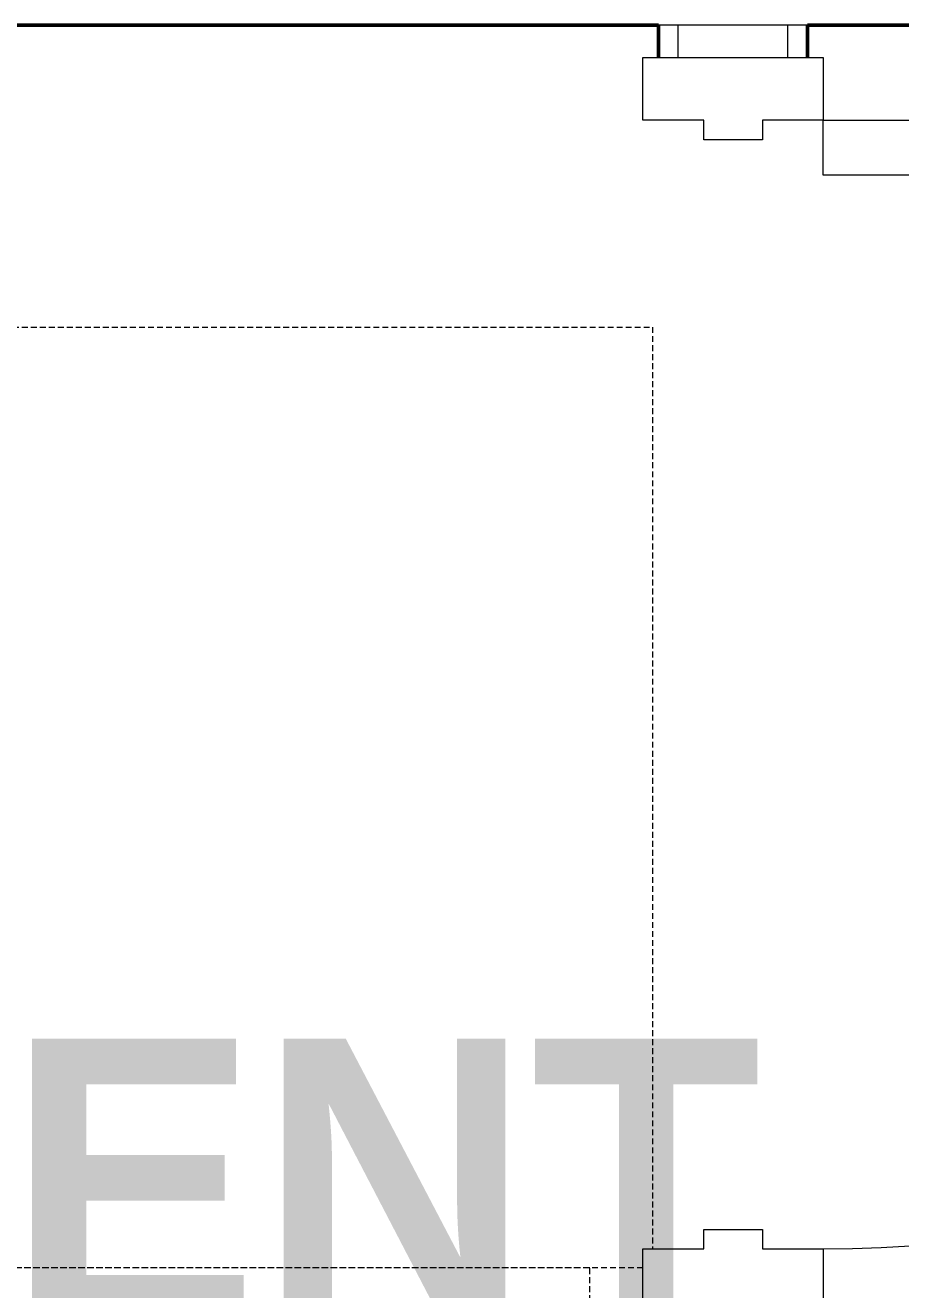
# Model space of a CAD drawing. Header units: inches. Extents: x -4235 to -464, y 9706 to 12365.
# Drawn here: x -2950.9 to -2922.98, y 11908.86 to 11949.19 of the extents above; entities that cross this region are included whole.
import ezdxf

# ---------------------------------------------------------------- set-up
doc = ezdxf.new("R2010")
doc.units = ezdxf.units.IN
doc.header["$MEASUREMENT"] = 0
doc.linetypes.add('Hidden', pattern=[0.28125, 0.1875, -0.09375])
for name, color, linetype, lineweight in [('0-1', 7, 'Continuous', 5), ('0-2', 7, 'Continuous', 9), ('A-AREA-IDEN', 2, 'Continuous', 9), ('A-DOOR-1', 90, 'Continuous', 20), ('A-DOOR-2', 7, 'Continuous', 9), ('A-DOOR-FRAM-1', 90, 'Continuous', 20), ('A-WALL-1', 50, 'Continuous', 13), ('I-WALL-1', 250, 'Continuous', 50), ('I-WALL-2', 254, 'Continuous', 9), ('P-SANR-FIXT-1', 7, 'Hidden', 9), ('S-FNDN-1', 250, 'Continuous', 50), ('S-FNDN-2', 254, 'Continuous', 9)]:
    doc.layers.add(name, color=color, linetype=linetype, lineweight=lineweight)
doc.styles.add('Century Gothic_B', font='GOTHICB.TTF', dxfattribs={"height": 9})

# ---------------------------------------------------------------- blocks, each defined once
blk = doc.blocks.new('Plbg-Sink Wall Mounted-UH - Sink-403447-BACKGROUND - BASEMENT')
at = {"layer": 'P-SANR-FIXT-1'}
for p, q in [((-15, -57.7), (-15, -10)), ((15, -10), (15, -58)), ((15, -58), (-14.4, -58))]:
    blk.add_line(p, q, dxfattribs=at)
blk = doc.blocks.new('Plbg-Toilet Wall Mount FV-UH - _ALL_ADA-2016927-BACKGROUND - BASEMENT')
at = {"layer": 'P-SANR-FIXT-1'}
for p, q in [((42, -56), (42, -0.2)), ((-18, -56), (42, -56))]:
    blk.add_line(p, q, dxfattribs=at)
blk = doc.blocks.new('HOLLOW METAL - COMMON_3-0 x 7-0 - WD DOOR-2211292-BACKGROUND - BASEMENT')
at = {"layer": 'A-DOOR-1'}
for p, q in [((16.25, -3.125), (18, -3.125)), ((16.25, -39.125), (16.25, -3.125)), ((18, -3.125), (18, -39.125)), ((18, -39.125), (16.25, -39.125))]:
    blk.add_line(p, q, dxfattribs=at)
at = {"layer": 'A-DOOR-2'}
blk.add_arc((18, -3.125), 36, 180, 270, dxfattribs=at)
at = {"layer": 'A-DOOR-FRAM-1'}
for p, q in [((-20, 2.625), (-18, 2.625)), ((-20, -3.125), (-20, 2.625)), ((-18, 2.625), (-18, 0.6875)), ((18, 2.625), (20, 2.625)), ((18, 0.6875), (18, 2.625)), ((20, 2.625), (20, -3.125)), ((-18, 0.6875), (-17.375, 0.6875)), ((-17.375, 0.6875), (-17.375, -1.1875)), ((17.375, 0.6875), (18, 0.6875)), ((17.375, -1.1875), (17.375, 0.6875)), ((-18, -1.1875), (-18, -3.125)), ((-17.375, -1.1875), (-18, -1.1875)), ((18, -1.1875), (17.375, -1.1875)), ((18, -3.125), (18, -1.1875)), ((-18, -3.125), (-20, -3.125)), ((20, -3.125), (18, -3.125))]:
    blk.add_line(p, q, dxfattribs=at)
blk = doc.blocks.new('CTR - 1st Phase - Common Walls_rvt-1-BACKGROUND - BASEMENT')
at = {"layer": 'A-WALL-1'}
for p, q in [((-2930.074, 11949.189), (-2930.699, 11949.189)), ((-2930.074, 11948.164), (-2930.074, 11949.189)), ((-2926.574, 11949.189), (-2930.074, 11949.189)), ((-2925.949, 11949.189), (-2926.574, 11949.189)), ((-2926.574, 11948.164), (-2926.574, 11949.189))]:
    blk.add_line(p, q, dxfattribs=at)
at = {"layer": 'I-WALL-1'}
for p, q in [((-2930.699, 11949.189), (-2930.699, 11948.164)), ((-2925.949, 11948.164), (-2925.949, 11949.189))]:
    blk.add_line(p, q, dxfattribs=at)
at = {"layer": 'I-WALL-2'}
for p, q in [((-2930.699, 11949.189), (-2930.699, 11948.164)), ((-2925.949, 11948.164), (-2925.949, 11949.189))]:
    blk.add_line(p, q, dxfattribs=at)
at = {"layer": 'S-FNDN-1'}
for p, q in [((-2988.699, 11949.189), (-2930.699, 11949.189)), ((-2925.949, 11949.189), (-2915.949, 11949.189))]:
    blk.add_line(p, q, dxfattribs=at)
at = {"layer": 'S-FNDN-2'}
for p, q in [((-2988.699, 11949.189), (-2930.699, 11949.189)), ((-2925.949, 11949.189), (-2915.949, 11949.189))]:
    blk.add_line(p, q, dxfattribs=at)
at = {"layer": '0-2'}
for name, p, rotation in [('HOLLOW METAL - COMMON_3-0 x 7-0 - WD DOOR-2211292-BACKGROUND - BASEMENT', (-2928.574, 11928.164), 90), ('Plbg-Sink Wall Mounted-UH - Sink-403447-BACKGROUND - BASEMENT', (-2988.899, 11924.564), 89.99999999999855), ('Plbg-Toilet Wall Mount FV-UH - _ALL_ADA-2016927-BACKGROUND - BASEMENT', (-2988.899, 11867.564), 89.99999999999834)]:
    blk.add_blockref(name, p, dxfattribs=dict(at, rotation=rotation))

msp = doc.modelspace()

# ---------------------------------------------------------------- block references
at = {"layer": '0-1'}
msp.add_blockref('CTR - 1st Phase - Common Walls_rvt-1-BACKGROUND - BASEMENT', (0, 0), dxfattribs=at)

# ---------------------------------------------------------------- texts
at = {"layer": 'A-AREA-IDEN', "insert": (-2994.957, 11916.875), "char_height": 9, "width": 76.962, "attachment_point": 1, "style": 'Century Gothic_B'}
msp.add_mtext('BASEMENT', dxfattribs=at)

doc.saveas('drawing.dxf')
